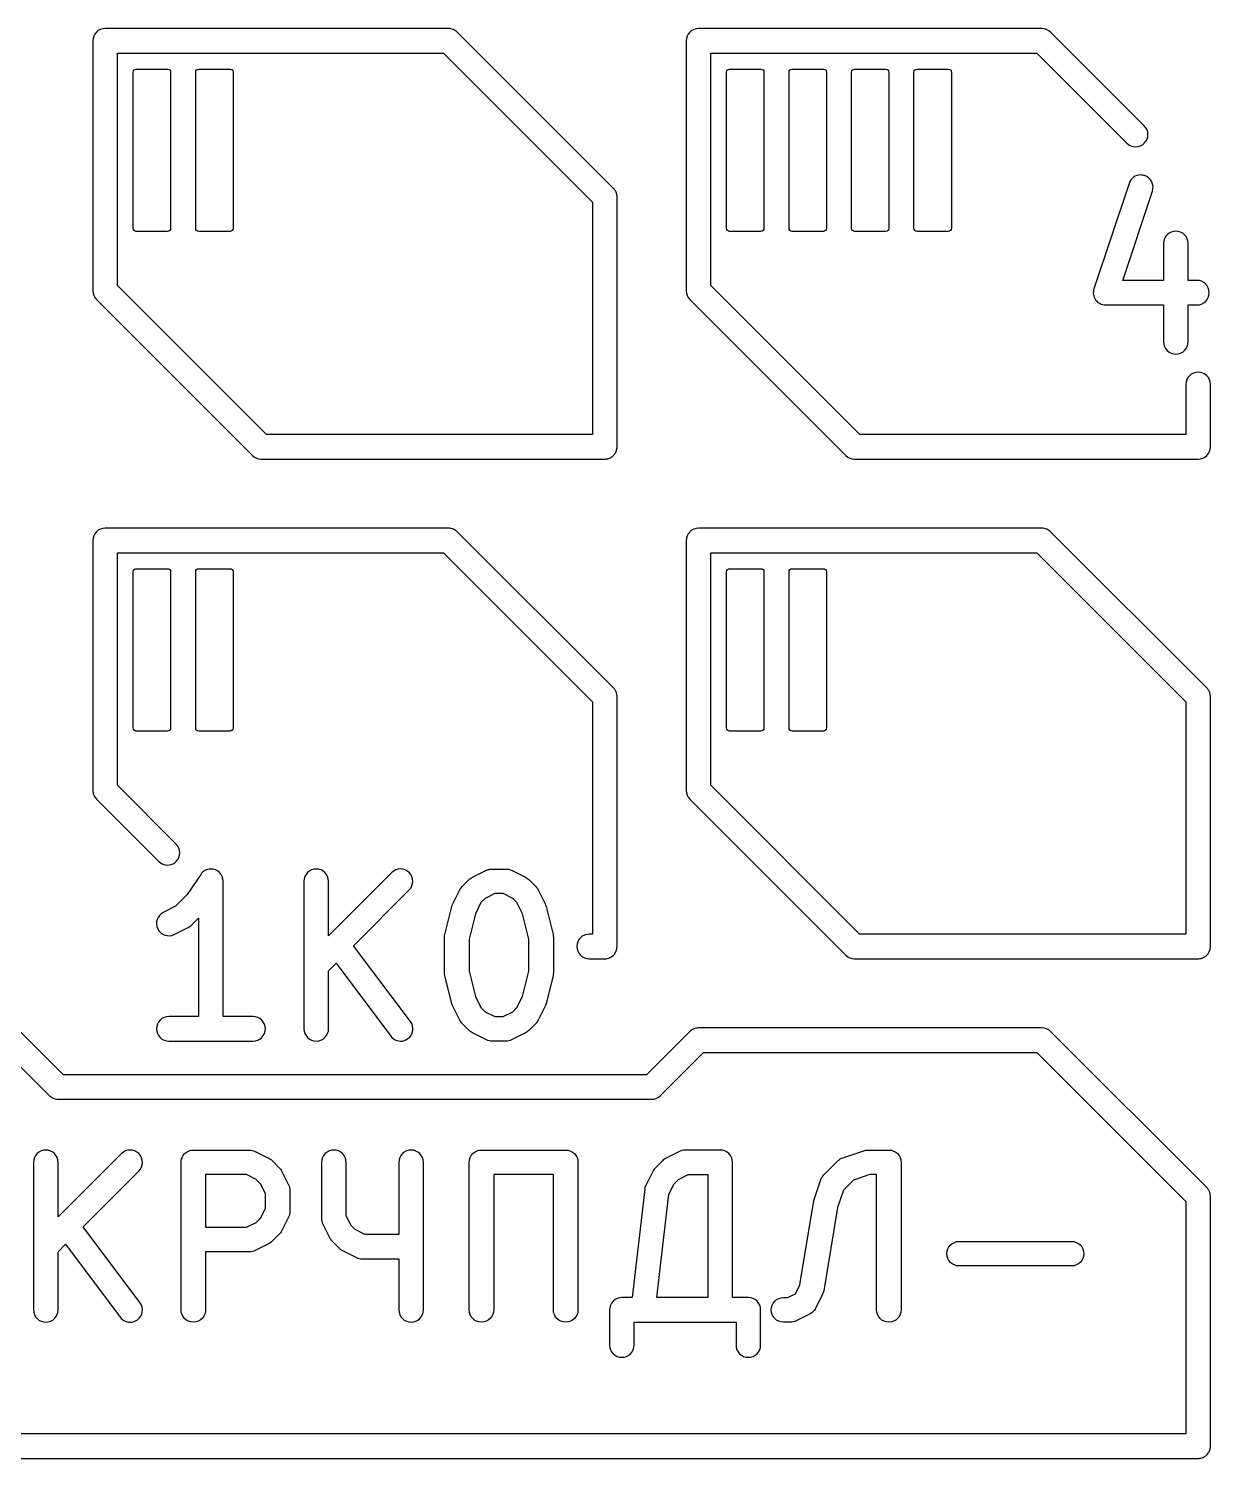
# Model space of a CAD drawing. Header units: millimetres. Extents: x 3 to 62, y 3 to 113.
# Drawn here: x 25.84 to 49.87, y 33.28 to 62.36 of the extents above; entities that cross this region are included whole.
import ezdxf

# ---------------------------------------------------------------- set-up
doc = ezdxf.new("R2010")
doc.units = ezdxf.units.MM
doc.layers.add('Layer_1', color=7, linetype='CONTINUOUS')

msp = doc.modelspace()

# ---------------------------------------------------------------- linework, layer by layer
at = {"layer": 'Layer_1', "color": 7}
for points in [[(34.376581, 62.357735), (27.391488, 62.357735), (27.391488, 62.357735)], [(37.728312, 59.109358), (34.553316, 62.284354)], [(46.441464, 62.357735), (39.456368, 62.357735), (39.456368, 62.357735)], [(48.522986, 60.379565), (46.618197, 62.284354)], [(27.141374, 62.107621), (27.141374, 57.027836)], [(39.206255, 62.107621), (39.206255, 57.027836)], [(49.366346, 55.122529), (49.366346, 54.102435), (42.735235, 54.102435), (39.706482, 57.131189), (39.706482, 61.857508), (46.338111, 61.857508), (48.16952, 60.026099)], [(27.963927, 58.296781), (27.963927, 61.471777)], [(28.026423, 61.534274), (28.661423, 61.534274)], [(28.723919, 61.471777), (28.723919, 58.296781)], [(29.233925, 58.296781), (29.233925, 61.471777)], [(29.296422, 61.534274), (29.931421, 61.534274)], [(29.993918, 61.471777), (29.993918, 58.296781)], [(40.028912, 58.296781), (40.028912, 61.471777)], [(40.091408, 61.534274), (40.726407, 61.534274)], [(40.788904, 61.471777), (40.788904, 58.296781)], [(41.29891, 58.296781), (41.29891, 61.471777)], [(41.361407, 61.534274), (41.996406, 61.534274)], [(42.058903, 61.471777), (42.058903, 58.296781)], [(42.568908, 58.296781), (42.568908, 61.471777)], [(42.631405, 61.534274), (43.266404, 61.534274)], [(43.328901, 61.471777), (43.328901, 58.296781)], [(43.838907, 58.296781), (43.838907, 61.471777)], [(43.901403, 61.534274), (44.536403, 61.534274)], [(44.598899, 61.471777), (44.598899, 58.296781)], [(48.212929, 59.209612), (47.49876, 57.067109)], [(48.914176, 57.987983), (48.914176, 57.238158), (48.082703, 57.238158), (48.687319, 59.051482)], [(37.801174, 53.85284), (37.801174, 58.932625)], [(28.661423, 58.234284), (28.026423, 58.234284)], [(29.931421, 58.234284), (29.296422, 58.234284)], [(40.726407, 58.234284), (40.091408, 58.234284)], [(41.996406, 58.234284), (41.361407, 58.234284)], [(43.266404, 58.234284), (42.631405, 58.234284)], [(44.536403, 58.234284), (43.901403, 58.234284)], [(49.592688, 57.238158), (49.414403, 57.238158), (49.414403, 57.987983)], [(27.214755, 56.851103), (30.389751, 53.676107)], [(39.279635, 56.851103), (42.454631, 53.676107)], [(47.735955, 56.737931), (48.914176, 56.737931), (48.914176, 55.988106)], [(49.414403, 55.988106), (49.414403, 56.737931), (49.592688, 56.737931)], [(49.866573, 53.85284), (49.866573, 55.122529)], [(30.566484, 53.602727), (37.551577, 53.602727)], [(37.590334, 53.605825), (37.593436, 53.606859)], [(37.628577, 53.615127), (37.631675, 53.616679)], [(37.664749, 53.630115), (37.66785, 53.63218)], [(37.749498, 53.700395), (37.750532, 53.701944)], [(42.631364, 53.602727), (49.61646, 53.602727)], [(34.376581, 52.197646), (27.391488, 52.197646), (27.391488, 52.197646)], [(37.728312, 48.94927), (34.553316, 52.124266)], [(46.441464, 52.197646), (39.456368, 52.197646), (39.456368, 52.197646)], [(49.793193, 48.94927), (46.618197, 52.124266)], [(27.141374, 51.947533), (27.141374, 46.867745)], [(39.206255, 51.947533), (39.206255, 46.867745)], [(28.838425, 45.774274), (27.641601, 46.971097), (27.641601, 51.697419), (34.273228, 51.697419), (37.301463, 48.669184), (37.301463, 43.942862), (37.233767, 43.942862)], [(27.963927, 48.136794), (27.963927, 51.31179)], [(28.026423, 51.374286), (28.661423, 51.374286)], [(28.723919, 51.31179), (28.723919, 48.136794)], [(29.233925, 48.136794), (29.233925, 51.31179)], [(29.296422, 51.374286), (29.931421, 51.374286)], [(29.993918, 51.31179), (29.993918, 48.136794)], [(40.028912, 48.136794), (40.028912, 51.31179)], [(40.091408, 51.374286), (40.726407, 51.374286)], [(40.788904, 51.31179), (40.788904, 48.136794)], [(41.29891, 48.136794), (41.29891, 51.31179)], [(41.361407, 51.374286), (41.996406, 51.374286)], [(42.058903, 51.31179), (42.058903, 48.136794)], [(37.801174, 43.707219), (37.801174, 48.772537)], [(49.866573, 43.692749), (49.866573, 48.772537)], [(28.661423, 48.074297), (28.026423, 48.074297)], [(29.931421, 48.074297), (29.296422, 48.074297)], [(40.726407, 48.074297), (40.091408, 48.074297)], [(41.996406, 48.074297), (41.361407, 48.074297)], [(27.214755, 46.691012), (28.484443, 45.420808)], [(39.279635, 46.691012), (42.454631, 43.516016)], [(29.335035, 45.156739), (29.062702, 44.749014), (28.822923, 44.509236), (28.573844, 44.384179)], [(33.223165, 45.194982), (31.935908, 43.907206), (31.935908, 45.018249)], [(34.859734, 45.098904), (35.145232, 45.241649)], [(35.25703, 45.268042), (35.542779, 45.268042)], [(35.654506, 45.24169), (35.940256, 45.098942)], [(30.400086, 42.268031), (29.792887, 42.268031), (29.792887, 45.018249)], [(31.435681, 45.018249), (31.435681, 42.017918)], [(33.599885, 42.168296), (32.444402, 43.708768), (33.576631, 44.841513)], [(34.46214, 44.558265), (34.604891, 44.844015)], [(34.651756, 44.909067), (34.794761, 45.052071)], [(36.005308, 45.052071), (36.148312, 44.909067)], [(36.195178, 44.844015), (36.337928, 44.558265)], [(34.300269, 43.936007), (34.443268, 44.507252)], [(36.356823, 44.507153), (36.499571, 43.935908)], [(29.147967, 44.126829), (29.29266, 44.271525), (29.29266, 42.268031), (28.685979, 42.268031)], [(28.797602, 43.937178), (29.083372, 44.080322)], [(34.292784, 43.160797), (34.292784, 43.875298)], [(36.507026, 43.875298), (36.507026, 43.160797)], [(31.935908, 42.017918), (31.935908, 43.200274), (32.08732, 43.351686), (33.199912, 41.868056)], [(37.233767, 43.442635), (37.551577, 43.442635)], [(42.631364, 43.442635), (49.61646, 43.442635)], [(49.818514, 43.545472), (49.821097, 43.550123)], [(34.443268, 42.528843), (34.300269, 43.100089)], [(36.499571, 43.100188), (36.356823, 42.528942)], [(34.604891, 42.19208), (34.46214, 42.47783)], [(36.337928, 42.47783), (36.195178, 42.19208)], [(39.279635, 41.96469), (38.400621, 41.08516), (26.542446, 41.08516), (25.663429, 41.96469)], [(34.794761, 41.984024), (34.651756, 42.127029)], [(35.145232, 41.794447), (34.859734, 41.937192)], [(35.940256, 41.937154), (35.654506, 41.794406)], [(36.148312, 42.127029), (36.005308, 41.984024)], [(46.441464, 42.037555), (39.456368, 42.037555)], [(49.793193, 38.789694), (46.618197, 41.96469)], [(28.685979, 41.767805), (29.542774, 41.767805), (30.400086, 41.767805)], [(35.542779, 41.768053), (35.25703, 41.768053)], [(15.576202, 41.537843), (25.38231, 41.537843), (26.262358, 40.658314)], [(38.680707, 40.658314), (39.560239, 41.537843), (46.337593, 41.537843), (49.366346, 38.509093), (49.366346, 33.782771), (18.604956, 33.782771), (15.576202, 36.811524), (15.576202, 41.537843), (15.576202, 41.537843)], [(26.439093, 40.584933), (38.503974, 40.584933)], [(29.185678, 39.553049), (30.328677, 39.553049)], [(35.042911, 39.553049), (36.757157, 39.553049)], [(39.899753, 39.552955), (39.185584, 39.552955), (39.185584, 39.552955)], [(42.89988, 39.553049), (43.328634, 39.553049)], [(25.935765, 39.302842), (25.935765, 36.303027)], [(27.723249, 39.479575), (26.435474, 38.191799), (26.435474, 39.302842)], [(28.935679, 36.303057), (28.935679, 37.731554), (28.935679, 39.303053)], [(30.440482, 39.526656), (30.725973, 39.383911)], [(30.790946, 39.337078), (30.93395, 39.194074)], [(31.792764, 39.302842), (31.792764, 38.160278)], [(33.364242, 39.302842), (33.364242, 37.838849), (32.67333, 37.838849), (32.476958, 37.937035), (32.391177, 38.022818), (32.292991, 38.219188), (32.292991, 39.302842)], [(33.863953, 36.303027), (33.863953, 37.588735), (33.863953, 39.302842)], [(34.792911, 36.303057), (34.792911, 39.303053)], [(37.007154, 39.303053), (37.007154, 36.303057)], [(38.723082, 39.336949), (38.580453, 39.193805)], [(39.073964, 39.5266), (38.788194, 39.383974)], [(40.471293, 36.553143), (40.149866, 36.553143), (40.149866, 39.302842)], [(42.008857, 39.051329), (42.294607, 39.337078)], [(42.392374, 39.397487), (42.820869, 39.540235)], [(43.578636, 39.303053), (43.578636, 36.303057)], [(28.099972, 36.452889), (26.944486, 37.99388), (28.076715, 39.126109)], [(30.980821, 39.129022), (31.123569, 38.843273)], [(36.507155, 36.303057), (36.507155, 39.053051), (35.292907, 39.053051), (35.292907, 36.303057)], [(38.533428, 39.129208), (38.390802, 38.843438)], [(43.078632, 36.303057), (43.078632, 39.053051), (42.940431, 39.053051), (42.606412, 38.941776), (42.404174, 38.739539), (42.286268, 38.385395), (42.003734, 36.690453)], [(31.149921, 38.731553), (31.149921, 38.303053)], [(38.365996, 38.760756), (38.106066, 36.553143), (37.899876, 36.553143)], [(41.805688, 38.524772), (41.948438, 38.953524)], [(41.185641, 36.553059), (41.26967, 36.553059), (41.428031, 36.632167), (41.516715, 36.809693), (41.796292, 38.486903)], [(49.866573, 33.532657), (49.866573, 38.612445)], [(31.123569, 38.191332), (30.980821, 37.905582)], [(30.933793, 37.84037), (30.790793, 37.69762)], [(31.819119, 38.048655), (31.962263, 37.762885)], [(26.435474, 36.303027), (26.435474, 37.484867), (26.587404, 37.636794), (27.699996, 36.153167)], [(30.726133, 37.651026), (30.44064, 37.508029)], [(32.00877, 37.697772), (32.151914, 37.554631)], [(32.217027, 37.508121), (32.502279, 37.364977)], [(44.757128, 37.695804), (47.042874, 37.695804)], [(30.328677, 37.481557), (29.435675, 37.481557), (29.435675, 36.303057)], [(32.614417, 37.338622), (33.364242, 37.338622), (33.364242, 36.303027)], [(47.042874, 37.195808), (44.757128, 37.195808)], [(41.980785, 36.619833), (41.838037, 36.334083)], [(37.649763, 36.303027), (37.649763, 35.588861)], [(40.721406, 35.588861), (40.721406, 36.303027)], [(41.726115, 36.222161), (41.440365, 36.079413)], [(38.14999, 35.588861), (38.14999, 36.052913), (39.899753, 36.052913), (40.221179, 36.052913), (40.221179, 35.588861)], [(41.328641, 36.053061), (41.185641, 36.053061)], [(18.501603, 33.282544), (49.61646, 33.282544)], [(49.763221, 33.330603), (49.763736, 33.331121)], [(49.818514, 33.385896), (49.81903, 33.38693)]]:
    msp.add_lwpolyline(points, dxfattribs=at)
for points in [[(27.641601, 61.857508), (34.273228, 61.857508), (37.301463, 58.829273), (37.301463, 54.102435), (30.670352, 54.102435), (27.641601, 57.131189), (27.641601, 61.857508)], [(48.451673, 59.38066)], [(39.706482, 51.697419), (46.338111, 51.697419), (49.366346, 48.669184), (49.366346, 43.942862), (42.734717, 43.942862), (39.706482, 46.971097), (39.706482, 51.697419)], [(29.536573, 45.267844)], [(31.685794, 45.267844)], [(35.316052, 42.268052), (35.483813, 42.268052), (35.680475, 42.366299), (35.766038, 42.451859), (35.878387, 42.676753), (36.00703, 43.191559), (36.00703, 43.844536), (35.878387, 44.359343), (35.766038, 44.584237), (35.680475, 44.669797), (35.483813, 44.768044), (35.316052, 44.768044), (35.119629, 44.669832), (35.034031, 44.584237), (34.921661, 44.359292), (34.792787, 43.844483), (34.792787, 43.191612), (34.921661, 42.676803), (35.034031, 42.451859), (35.119629, 42.366263)], [(26.185878, 39.552955)], [(32.042877, 39.552955)], [(29.435675, 37.981553), (30.269568, 37.981553), (30.466121, 38.080003), (30.551731, 38.165462), (30.649923, 38.362022), (30.649923, 38.672582), (30.551676, 38.869244), (30.46608, 38.954839), (30.269657, 39.053051), (29.435675, 39.053051)], [(39.244495, 39.053244), (39.649639, 39.053244), (39.649639, 36.553143), (38.609909, 36.553143), (38.85744, 38.658953), (38.96286, 38.869277), (39.048125, 38.95506), (39.244495, 39.053244)], [(29.185678, 36.053061)], [(35.042911, 36.053061)]]:
    msp.add_lwpolyline(points, close=True, dxfattribs=at)
for points in [[(27.214597, 62.284512), (27.167685, 62.2376), (27.141344, 62.173965), (27.141374, 62.107621)], [(27.391488, 62.357735), (27.325144, 62.357765), (27.261509, 62.331424), (27.214597, 62.284512)], [(34.467533, 62.33965), (34.438608, 62.351298), (34.407761, 62.357431), (34.376581, 62.357735)], [(34.476316, 62.336033), (34.473411, 62.337294), (34.470483, 62.3385), (34.467533, 62.33965)], [(34.553316, 62.284354), (34.531097, 62.306232), (34.504981, 62.32376), (34.476316, 62.336033)], [(39.279478, 62.284512), (39.232566, 62.2376), (39.206225, 62.173965), (39.206255, 62.107621)], [(39.456368, 62.357735), (39.390025, 62.357765), (39.32639, 62.331424), (39.279478, 62.284512)], [(46.618197, 62.284354), (46.571349, 62.331285), (46.507775, 62.357682), (46.441464, 62.357735)], [(27.963927, 61.471777), (27.963927, 61.50629), (27.99191, 61.534269), (28.026423, 61.534274)], [(28.661423, 61.534274), (28.695936, 61.534274), (28.723914, 61.50629), (28.723919, 61.471777)], [(29.233925, 61.471777), (29.233925, 61.50629), (29.261908, 61.534269), (29.296422, 61.534274)], [(29.931421, 61.534274), (29.965935, 61.534274), (29.993913, 61.50629), (29.993918, 61.471777)], [(40.028912, 61.471777), (40.028912, 61.50629), (40.056895, 61.534269), (40.091408, 61.534274)], [(40.726407, 61.534274), (40.760921, 61.534274), (40.788899, 61.50629), (40.788904, 61.471777)], [(41.29891, 61.471777), (41.29891, 61.50629), (41.326893, 61.534269), (41.361407, 61.534274)], [(41.996406, 61.534274), (42.030919, 61.534274), (42.058897, 61.50629), (42.058903, 61.471777)], [(42.568908, 61.471777), (42.568908, 61.50629), (42.596892, 61.534269), (42.631405, 61.534274)], [(43.266404, 61.534274), (43.300918, 61.534274), (43.328896, 61.50629), (43.328901, 61.471777)], [(43.838907, 61.471777), (43.838907, 61.50629), (43.86689, 61.534269), (43.901403, 61.534274)], [(44.536403, 61.534274), (44.570916, 61.534274), (44.598894, 61.50629), (44.598899, 61.471777)], [(48.522986, 60.026099), (48.620559, 60.12372), (48.620559, 60.281944), (48.522986, 60.379565)], [(48.16952, 60.026099), (48.216368, 59.979168), (48.279942, 59.952772), (48.346253, 59.952719)], [(48.346253, 59.952719), (48.412565, 59.952772), (48.476138, 59.979168), (48.522986, 60.026099)], [(48.451673, 59.38066), (48.343459, 59.381326), (48.247102, 59.312291), (48.212929, 59.209612)], [(48.529189, 59.367742), (48.504193, 59.376108), (48.478031, 59.380468), (48.451673, 59.38066)], [(48.673763, 59.242367), (48.644107, 59.301679), (48.592101, 59.346779), (48.529189, 59.367742)], [(37.768101, 59.057682), (37.757152, 59.076571), (37.743775, 59.093944), (37.728312, 59.109358)], [(37.782572, 59.028228), (37.778398, 59.038353), (37.773564, 59.048192), (37.768101, 59.057682)], [(37.799107, 58.965183), (37.79637, 58.98683), (37.790811, 59.008025), (37.782572, 59.028228)], [(48.687319, 59.051482), (48.708295, 59.11439), (48.703419, 59.183055), (48.673763, 59.242367)], [(37.801174, 58.932625), (37.801195, 58.943511), (37.800504, 58.954387), (37.799107, 58.965183)], [(28.026423, 58.234284), (27.99191, 58.234284), (27.963932, 58.262268), (27.963927, 58.296781)], [(28.723919, 58.296781), (28.723919, 58.262268), (28.695936, 58.234289), (28.661423, 58.234284)], [(29.296422, 58.234284), (29.261908, 58.234284), (29.23393, 58.262268), (29.233925, 58.296781)], [(29.993918, 58.296781), (29.993918, 58.262268), (29.965935, 58.234289), (29.931421, 58.234284)], [(40.091408, 58.234284), (40.056895, 58.234284), (40.028917, 58.262268), (40.028912, 58.296781)], [(40.788904, 58.296781), (40.788904, 58.262268), (40.760921, 58.234289), (40.726407, 58.234284)], [(41.361407, 58.234284), (41.326893, 58.234284), (41.298915, 58.262268), (41.29891, 58.296781)], [(42.058903, 58.296781), (42.058903, 58.262268), (42.030919, 58.234289), (41.996406, 58.234284)], [(42.631405, 58.234284), (42.596892, 58.234284), (42.568914, 58.262268), (42.568908, 58.296781)], [(43.328901, 58.296781), (43.328901, 58.262268), (43.300918, 58.234289), (43.266404, 58.234284)], [(43.901403, 58.234284), (43.86689, 58.234284), (43.838912, 58.262268), (43.838907, 58.296781)], [(44.598899, 58.296781), (44.598899, 58.262268), (44.570916, 58.234289), (44.536403, 58.234284)], [(48.987399, 58.164873), (48.940487, 58.117961), (48.914146, 58.054326), (48.914176, 57.987983)], [(49.16429, 58.238096), (49.097946, 58.238127), (49.034311, 58.211785), (48.987399, 58.164873)], [(49.34118, 58.164873), (49.294268, 58.211785), (49.230633, 58.238127), (49.16429, 58.238096)], [(49.414403, 57.987983), (49.414433, 58.054326), (49.388092, 58.117961), (49.34118, 58.164873)], [(27.141374, 57.027836), (27.141427, 56.961524), (27.167824, 56.897951), (27.214755, 56.851103)], [(39.206255, 57.027836), (39.206308, 56.961524), (39.232704, 56.897951), (39.279635, 56.851103)], [(47.49876, 57.067109), (47.47331, 56.990854), (47.486078, 56.907012), (47.533075, 56.841789)], [(49.769578, 57.164935), (49.722666, 57.211847), (49.659031, 57.238188), (49.592688, 57.238158)], [(49.842801, 56.988044), (49.842832, 57.054388), (49.81649, 57.118023), (49.769578, 57.164935)], [(49.769578, 56.811154), (49.81649, 56.858066), (49.842832, 56.921701), (49.842801, 56.988044)], [(47.533075, 56.841789), (47.580073, 56.776567), (47.655565, 56.737921), (47.735955, 56.737931)], [(49.592688, 56.737931), (49.659031, 56.737901), (49.722666, 56.764242), (49.769578, 56.811154)], [(48.914176, 55.988106), (48.914146, 55.921763), (48.940487, 55.858128), (48.987399, 55.811216)], [(49.34118, 55.811216), (49.388092, 55.858128), (49.414433, 55.921763), (49.414403, 55.988106)], [(48.987399, 55.811216), (49.034311, 55.764304), (49.097946, 55.737962), (49.16429, 55.737993)], [(49.16429, 55.737993), (49.230633, 55.737962), (49.294268, 55.764304), (49.34118, 55.811216)], [(49.439569, 55.299419), (49.392657, 55.252507), (49.366316, 55.188872), (49.366346, 55.122529)], [(49.61646, 55.372642), (49.550116, 55.372672), (49.486481, 55.346331), (49.439569, 55.299419)], [(49.79335, 55.299419), (49.746438, 55.346331), (49.682803, 55.372672), (49.61646, 55.372642)], [(49.866573, 55.122529), (49.866604, 55.188872), (49.840262, 55.252507), (49.79335, 55.299419)], [(37.790839, 53.781527), (37.792429, 53.787332), (37.793808, 53.793192), (37.794974, 53.799096)], [(37.794974, 53.799096), (37.796656, 53.806095), (37.798035, 53.813164), (37.799107, 53.820282)], [(37.799107, 53.820282), (37.800504, 53.831078), (37.801195, 53.841954), (37.801174, 53.85284)], [(49.79335, 53.67595), (49.840262, 53.722862), (49.866604, 53.786497), (49.866573, 53.85284)], [(30.389751, 53.676107), (30.436598, 53.629176), (30.500172, 53.60278), (30.566484, 53.602727)], [(37.551577, 53.602727), (37.564557, 53.602752), (37.577515, 53.603788), (37.590334, 53.605825)], [(37.593436, 53.606859), (37.605333, 53.608765), (37.617078, 53.611528), (37.628577, 53.615127)], [(37.631675, 53.616679), (37.643006, 53.620364), (37.654059, 53.624854), (37.664749, 53.630115)], [(37.66785, 53.63218), (37.675298, 53.636119), (37.682542, 53.640431), (37.689554, 53.645101)], [(37.689554, 53.645101), (37.694308, 53.648045), (37.698961, 53.651147), (37.703506, 53.654403)], [(37.703506, 53.654403), (37.712243, 53.661084), (37.72053, 53.668335), (37.728312, 53.676107)], [(37.728312, 53.676107), (37.735889, 53.683739), (37.742966, 53.691851), (37.749498, 53.700395)], [(37.750532, 53.701944), (37.753778, 53.70632), (37.75688, 53.710801), (37.759833, 53.71538)], [(37.759833, 53.71538), (37.763892, 53.721413), (37.767685, 53.72762), (37.771202, 53.733983)], [(37.771202, 53.733983), (37.773401, 53.7384), (37.775469, 53.742881), (37.777403, 53.74742)], [(37.777403, 53.74742), (37.780625, 53.754005), (37.783557, 53.760729), (37.786188, 53.767572)], [(37.786188, 53.767572), (37.787875, 53.772177), (37.789426, 53.776831), (37.790839, 53.781527)], [(42.454631, 53.676107), (42.501479, 53.629176), (42.565053, 53.60278), (42.631364, 53.602727)], [(49.61646, 53.602727), (49.682803, 53.602696), (49.746438, 53.629038), (49.79335, 53.67595)], [(27.214597, 52.124423), (27.167685, 52.077511), (27.141344, 52.013876), (27.141374, 51.947533)], [(27.391488, 52.197646), (27.325144, 52.197676), (27.261509, 52.171335), (27.214597, 52.124423)], [(34.467533, 52.179559), (34.438609, 52.191207), (34.407761, 52.197342), (34.376581, 52.197646)], [(34.476316, 52.175942), (34.473411, 52.177203), (34.470483, 52.178409), (34.467533, 52.179559)], [(34.553316, 52.124266), (34.531097, 52.146142), (34.504981, 52.163669), (34.476316, 52.175942)], [(39.279478, 52.124423), (39.232566, 52.077511), (39.206225, 52.013876), (39.206255, 51.947533)], [(39.456368, 52.197646), (39.390025, 52.197676), (39.32639, 52.171335), (39.279478, 52.124423)], [(46.532929, 52.179559), (46.503845, 52.19127), (46.472817, 52.197406), (46.441464, 52.197646)], [(46.540681, 52.176457), (46.538115, 52.177534), (46.53553, 52.178568), (46.532929, 52.179559)], [(46.618197, 52.124266), (46.595868, 52.14638), (46.56957, 52.164087), (46.540681, 52.176457)], [(27.963927, 51.31179), (27.963927, 51.346303), (27.99191, 51.374281), (28.026423, 51.374286)], [(28.661423, 51.374286), (28.695936, 51.374286), (28.723914, 51.346303), (28.723919, 51.31179)], [(29.233925, 51.31179), (29.233925, 51.346303), (29.261908, 51.374281), (29.296422, 51.374286)], [(29.931421, 51.374286), (29.965935, 51.374286), (29.993913, 51.346303), (29.993918, 51.31179)], [(40.028912, 51.31179), (40.028912, 51.346303), (40.056895, 51.374281), (40.091408, 51.374286)], [(40.726407, 51.374286), (40.760921, 51.374286), (40.788899, 51.346303), (40.788904, 51.31179)], [(41.29891, 51.31179), (41.29891, 51.346303), (41.326893, 51.374281), (41.361407, 51.374286)], [(41.996406, 51.374286), (42.030919, 51.374286), (42.058897, 51.346303), (42.058903, 51.31179)], [(37.768101, 48.897593), (37.757152, 48.916482), (37.743775, 48.933855), (37.728312, 48.94927)], [(37.782572, 48.868137), (37.778398, 48.878262), (37.773565, 48.888102), (37.768101, 48.897593)], [(37.799107, 48.805092), (37.79637, 48.826738), (37.790811, 48.847933), (37.782572, 48.868137)], [(49.832982, 48.897593), (49.822032, 48.916482), (49.808655, 48.933855), (49.793193, 48.94927)], [(49.847452, 48.868137), (49.843279, 48.878262), (49.838445, 48.888102), (49.832982, 48.897593)], [(49.864506, 48.805092), (49.861603, 48.826762), (49.855869, 48.847958), (49.847452, 48.868137)], [(37.801174, 48.772537), (37.801195, 48.783422), (37.800504, 48.794297), (37.799107, 48.805092)], [(49.866573, 48.772537), (49.866594, 48.783422), (49.865903, 48.794297), (49.864506, 48.805092)], [(28.026423, 48.074297), (27.99191, 48.074297), (27.963932, 48.10228), (27.963927, 48.136794)], [(28.723919, 48.136794), (28.723919, 48.10228), (28.695936, 48.074302), (28.661423, 48.074297)], [(29.296422, 48.074297), (29.261908, 48.074297), (29.23393, 48.10228), (29.233925, 48.136794)], [(29.993918, 48.136794), (29.993918, 48.10228), (29.965935, 48.074302), (29.931421, 48.074297)], [(40.091408, 48.074297), (40.056895, 48.074297), (40.028917, 48.10228), (40.028912, 48.136794)], [(40.788904, 48.136794), (40.788904, 48.10228), (40.760921, 48.074302), (40.726407, 48.074297)], [(41.361407, 48.074297), (41.326893, 48.074297), (41.298915, 48.10228), (41.29891, 48.136794)], [(42.058903, 48.136794), (42.058903, 48.10228), (42.030919, 48.074302), (41.996406, 48.074297)], [(27.141374, 46.867745), (27.142154, 46.838894), (27.147924, 46.810396), (27.158428, 46.783513)], [(39.206255, 46.867745), (39.206308, 46.801433), (39.232704, 46.737859), (39.279635, 46.691012)], [(27.158428, 46.783513), (27.160875, 46.776504), (27.163634, 46.769607), (27.166696, 46.762843)], [(27.166696, 46.762843), (27.178424, 46.736291), (27.194686, 46.711984), (27.214755, 46.691012)], [(28.838425, 45.420808), (28.935998, 45.518428), (28.935998, 45.676653), (28.838425, 45.774274)], [(28.484443, 45.420808), (28.531291, 45.373876), (28.594865, 45.34748), (28.661176, 45.347427)], [(28.661176, 45.347427), (28.727667, 45.347343), (28.791451, 45.37375), (28.838425, 45.420808)], [(29.536573, 45.267844), (29.455329, 45.265765), (29.380164, 45.224328), (29.335035, 45.156739)], [(29.717294, 45.197025), (29.669049, 45.244005), (29.603893, 45.269538), (29.536573, 45.267844)], [(29.792887, 45.018249), (29.792793, 45.085589), (29.765539, 45.150044), (29.717294, 45.197025)], [(31.685794, 45.267844), (31.547837, 45.267907), (31.435904, 45.156206), (31.435681, 45.018249)], [(31.935908, 45.018249), (31.935685, 45.156206), (31.823752, 45.267907), (31.685794, 45.267844)], [(33.576631, 45.194982), (33.479011, 45.292555), (33.320786, 45.292555), (33.223165, 45.194982)], [(33.576631, 44.841513), (33.674206, 44.939134), (33.674206, 45.09736), (33.576631, 45.194982)], [(34.794761, 45.052071), (34.813761, 45.071072), (34.8357, 45.086886), (34.859734, 45.098904)], [(35.145232, 45.241649), (35.153029, 45.244793), (35.16098, 45.247541), (35.169055, 45.249884)], [(35.169055, 45.249884), (35.179059, 45.254088), (35.189326, 45.257636), (35.199791, 45.260506)], [(35.199791, 45.260506), (35.210446, 45.262623), (35.221227, 45.264043), (35.232067, 45.264758)], [(35.232067, 45.264758), (35.240327, 45.266271), (35.248659, 45.267367), (35.25703, 45.268042)], [(35.542779, 45.268042), (35.581562, 45.268042), (35.619812, 45.25902), (35.654506, 45.24169)], [(35.940256, 45.098942), (35.96432, 45.086919), (35.986286, 45.071092), (36.005308, 45.052071)], [(34.604891, 44.844015), (34.616912, 44.868079), (34.632737, 44.890045), (34.651756, 44.909067)], [(36.148312, 44.909067), (36.167332, 44.890045), (36.183157, 44.868079), (36.195178, 44.844015)], [(34.443268, 44.507252), (34.447685, 44.524892), (34.454013, 44.541998), (34.46214, 44.558265)], [(36.337928, 44.558265), (36.34607, 44.541967), (36.352406, 44.524828), (36.356823, 44.507153)], [(28.573844, 44.384179), (28.450434, 44.322367), (28.400467, 44.172237), (28.462221, 44.048798)], [(28.462221, 44.048798), (28.524034, 43.925389), (28.674164, 43.875423), (28.797602, 43.937178)], [(29.083372, 44.080322), (29.107249, 44.092275), (29.129057, 44.107977), (29.147967, 44.126829)], [(34.292784, 43.875298), (34.292785, 43.895765), (34.295298, 43.916153), (34.300269, 43.936007)], [(36.499571, 43.935908), (36.504523, 43.916085), (36.507027, 43.89573), (36.507026, 43.875298)], [(37.233767, 43.942862), (37.167424, 43.942893), (37.103789, 43.916551), (37.056877, 43.869639)], [(37.056877, 43.869639), (37.009965, 43.822727), (36.983623, 43.759092), (36.983654, 43.692749)], [(36.983654, 43.692749), (36.983623, 43.626405), (37.009965, 43.56277), (37.056877, 43.515858)], [(37.786188, 43.606965), (37.788741, 43.613925), (37.790983, 43.620995), (37.792907, 43.628154)], [(37.792907, 43.628154), (37.793454, 43.630386), (37.793971, 43.632626), (37.794456, 43.634872)], [(37.794456, 43.634872), (37.798944, 43.653837), (37.801198, 43.673261), (37.801174, 43.692749)], [(37.801174, 43.692749), (37.801314, 43.697571), (37.801314, 43.702397), (37.801174, 43.707219)], [(49.850554, 43.606965), (49.852629, 43.612239), (49.854525, 43.617582), (49.856238, 43.622985)], [(49.856238, 43.622985), (49.858039, 43.629295), (49.85959, 43.635674), (49.860889, 43.642106)], [(49.860889, 43.642106), (49.861891, 43.646902), (49.862753, 43.651727), (49.863472, 43.656574)], [(49.863472, 43.656574), (49.865381, 43.668541), (49.866418, 43.680631), (49.866573, 43.692749)], [(37.056877, 43.515858), (37.103789, 43.468946), (37.167424, 43.442605), (37.233767, 43.442635)], [(37.551577, 43.442635), (37.585924, 43.442771), (37.619875, 43.449983), (37.651312, 43.463821)], [(37.651312, 43.463821), (37.655497, 43.465603), (37.659633, 43.467499), (37.663715, 43.469506)], [(37.663715, 43.469506), (37.707346, 43.491347), (37.743633, 43.525478), (37.768101, 43.567692)], [(37.768101, 43.567692), (37.770466, 43.571932), (37.772706, 43.57624), (37.774819, 43.58061)], [(37.774819, 43.58061), (37.778028, 43.587027), (37.78096, 43.593578), (37.783605, 43.600247)], [(37.783605, 43.600247), (37.784499, 43.602474), (37.78536, 43.604714), (37.786188, 43.606965)], [(42.454631, 43.516016), (42.501479, 43.469085), (42.565053, 43.442688), (42.631364, 43.442635)], [(49.61646, 43.442635), (49.628576, 43.442791), (49.640666, 43.443828), (49.652632, 43.445737)], [(49.652632, 43.445737), (49.657133, 43.446475), (49.661614, 43.447336), (49.666068, 43.44832)], [(49.666068, 43.44832), (49.673202, 43.449733), (49.680271, 43.451457), (49.687255, 43.453486)], [(49.687255, 43.453486), (49.691598, 43.454747), (49.695907, 43.456126), (49.700176, 43.457621)], [(49.700176, 43.457621), (49.707902, 43.460347), (49.71549, 43.463451), (49.722911, 43.466923)], [(49.722911, 43.466923), (49.727102, 43.468875), (49.731238, 43.470943), (49.735314, 43.473125)], [(49.735314, 43.473125), (49.741318, 43.476499), (49.74718, 43.480119), (49.752886, 43.483976)], [(49.752886, 43.483976), (49.758179, 43.487227), (49.76335, 43.490675), (49.768387, 43.494311)], [(49.768387, 43.494311), (49.787465, 43.508871), (49.804347, 43.526101), (49.818514, 43.545472)], [(49.821097, 43.550123), (49.826534, 43.557759), (49.831537, 43.565694), (49.836083, 43.573892)], [(49.836083, 43.573892), (49.838282, 43.578309), (49.84035, 43.58279), (49.842283, 43.587329)], [(49.842283, 43.587329), (49.845318, 43.593754), (49.848077, 43.600305), (49.850554, 43.606965)], [(34.300269, 43.100089), (34.295298, 43.119942), (34.292785, 43.140331), (34.292784, 43.160797)], [(36.507026, 43.160797), (36.507027, 43.140365), (36.504523, 43.12001), (36.499571, 43.100188)], [(34.46214, 42.47783), (34.454013, 42.494098), (34.447685, 42.511203), (34.443268, 42.528843)], [(36.356823, 42.528942), (36.352406, 42.511268), (36.34607, 42.494128), (36.337928, 42.47783)], [(28.509089, 42.194808), (28.462177, 42.147896), (28.435836, 42.084262), (28.435866, 42.017918)], [(28.685979, 42.268031), (28.619636, 42.268062), (28.556001, 42.24172), (28.509089, 42.194808)], [(30.576976, 42.194808), (30.530065, 42.24172), (30.46643, 42.268062), (30.400086, 42.268031)], [(30.6502, 42.017918), (30.65023, 42.084262), (30.623888, 42.147896), (30.576976, 42.194808)], [(33.647734, 41.982825), (33.65704, 42.04855), (33.639825, 42.115277), (33.599885, 42.168296)], [(34.651756, 42.127029), (34.632737, 42.14605), (34.616912, 42.168017), (34.604891, 42.19208)], [(36.195178, 42.19208), (36.183157, 42.168017), (36.167332, 42.14605), (36.148312, 42.127029)], [(28.435866, 42.017918), (28.435836, 41.951574), (28.462177, 41.88794), (28.509089, 41.841028)], [(30.576976, 41.841028), (30.623888, 41.88794), (30.65023, 41.951574), (30.6502, 42.017918)], [(31.435681, 42.017918), (31.435651, 41.951574), (31.461992, 41.88794), (31.508904, 41.841028)], [(31.862685, 41.841028), (31.909597, 41.88794), (31.935938, 41.951574), (31.935908, 42.017918)], [(33.550276, 41.817929), (33.603366, 41.857776), (33.638428, 41.917101), (33.647734, 41.982825)], [(34.859734, 41.937192), (34.8357, 41.94921), (34.813761, 41.965023), (34.794761, 41.984024)], [(36.005308, 41.984024), (35.986286, 41.965003), (35.96432, 41.949176), (35.940256, 41.937154)], [(39.354565, 42.014301), (39.326797, 42.002426), (39.30141, 41.985617), (39.279635, 41.96469)], [(39.364385, 42.018952), (39.361078, 42.017473), (39.357804, 42.015922), (39.354565, 42.014301)], [(39.448616, 42.036005), (39.419765, 42.035226), (39.391267, 42.029456), (39.364385, 42.018952)], [(39.456368, 42.037555), (39.453776, 42.037079), (39.451192, 42.036563), (39.448616, 42.036005)], [(46.618197, 41.96469), (46.571265, 42.011432), (46.507701, 42.037638), (46.441464, 42.037555)], [(28.509089, 41.841028), (28.556001, 41.794116), (28.619636, 41.767774), (28.685979, 41.767805)], [(30.400086, 41.767805), (30.46643, 41.767774), (30.530065, 41.794116), (30.576976, 41.841028)], [(31.508904, 41.841028), (31.555816, 41.794116), (31.619451, 41.767774), (31.685794, 41.767805)], [(31.685794, 41.767805), (31.752138, 41.767774), (31.815773, 41.794116), (31.862685, 41.841028)], [(33.199912, 41.868056), (33.253517, 41.796592), (33.341181, 41.759163), (33.42987, 41.769872)], [(33.42987, 41.769872), (33.473533, 41.775025), (33.515065, 41.791601), (33.550276, 41.817929)], [(35.25703, 41.768053), (35.218221, 41.768055), (35.179944, 41.777091), (35.145232, 41.794447)], [(35.654506, 41.794406), (35.619812, 41.777075), (35.581562, 41.768054), (35.542779, 41.768053)], [(26.262358, 40.658314), (26.277126, 40.643934), (26.293615, 40.631437), (26.311451, 40.621105)], [(26.311451, 40.621105), (26.31384, 40.619687), (26.316252, 40.618308), (26.318687, 40.61697)], [(26.318687, 40.61697), (26.355475, 40.596301), (26.396897, 40.585279), (26.439093, 40.584933)], [(38.503974, 40.584933), (38.570285, 40.584986), (38.633859, 40.611382), (38.680707, 40.658314)], [(26.185878, 39.552955), (26.119535, 39.552986), (26.0559, 39.526644), (26.008988, 39.479732)], [(26.435474, 39.302842), (26.435537, 39.4408), (26.323836, 39.552732), (26.185878, 39.552955)], [(28.076715, 39.479575), (27.979095, 39.577148), (27.82087, 39.577148), (27.723249, 39.479575)], [(28.935679, 39.303053), (28.935694, 39.441117), (29.047614, 39.553035), (29.185678, 39.553049)], [(30.328677, 39.553049), (30.367488, 39.553049), (30.405767, 39.544012), (30.440482, 39.526656)], [(32.042877, 39.552955), (31.976534, 39.552986), (31.912899, 39.526644), (31.865987, 39.479732)], [(32.219768, 39.479732), (32.172856, 39.526644), (32.109221, 39.552986), (32.042877, 39.552955)], [(33.614355, 39.552955), (33.548012, 39.552986), (33.484377, 39.526644), (33.437465, 39.479732)], [(33.863953, 39.302842), (33.864017, 39.440801), (33.752314, 39.552734), (33.614355, 39.552955)], [(34.792911, 39.303053), (34.792927, 39.441117), (34.904847, 39.553035), (35.042911, 39.553049)], [(36.757157, 39.553049), (36.89522, 39.553034), (37.007138, 39.441116), (37.007154, 39.303053)], [(39.185584, 39.552955), (39.146838, 39.552938), (39.108626, 39.543915), (39.073964, 39.5266)], [(40.076636, 39.479725), (40.029725, 39.526635), (39.966094, 39.552979), (39.899753, 39.552955)], [(42.820869, 39.540235), (42.846347, 39.548722), (42.873026, 39.553049), (42.89988, 39.553049)], [(43.328634, 39.553049), (43.466699, 39.553037), (43.578621, 39.441118), (43.578636, 39.303053)], [(26.008988, 39.479732), (25.962076, 39.43282), (25.935734, 39.369185), (25.935765, 39.302842)], [(28.076715, 39.126109), (28.174289, 39.22373), (28.174289, 39.381954), (28.076715, 39.479575)], [(30.725973, 39.383911), (30.750006, 39.371893), (30.771945, 39.356079), (30.790946, 39.337078)], [(31.865987, 39.479732), (31.819075, 39.43282), (31.792733, 39.369185), (31.792764, 39.302842)], [(32.292991, 39.302842), (32.293021, 39.369185), (32.26668, 39.43282), (32.219768, 39.479732)], [(33.437465, 39.479732), (33.390553, 39.43282), (33.364212, 39.369185), (33.364242, 39.302842)], [(38.788194, 39.383974), (38.764098, 39.371911), (38.74211, 39.356031), (38.723082, 39.336949)], [(40.149866, 39.302842), (40.14989, 39.369183), (40.123546, 39.432814), (40.076636, 39.479725)], [(42.294607, 39.337078), (42.322063, 39.364533), (42.355536, 39.385215), (42.392374, 39.397487)], [(30.93395, 39.194074), (30.952971, 39.175053), (30.968798, 39.153086), (30.980821, 39.129022)], [(38.580453, 39.193805), (38.561416, 39.174932), (38.545539, 39.153122), (38.533428, 39.129208)], [(41.948438, 38.953524), (41.960707, 38.990376), (41.981394, 39.023863), (42.008857, 39.051329)], [(31.123569, 38.843273), (31.140898, 38.80858), (31.14992, 38.770333), (31.149921, 38.731553)], [(38.390802, 38.843438), (38.377802, 38.817524), (38.369408, 38.789546), (38.365996, 38.760756)], [(49.832982, 38.737502), (49.82207, 38.756572), (49.808692, 38.774121), (49.793193, 38.789694)], [(49.847452, 38.708564), (49.843259, 38.718512), (49.838425, 38.728178), (49.832982, 38.737502)], [(49.864506, 38.645519), (49.861603, 38.667189), (49.855869, 38.688385), (49.847452, 38.708564)], [(41.796292, 38.486903), (41.798433, 38.499752), (41.801574, 38.512413), (41.805688, 38.524772)], [(49.866573, 38.612445), (49.866616, 38.623503), (49.865926, 38.634552), (49.864506, 38.645519)], [(31.149921, 38.303053), (31.14992, 38.264273), (31.140898, 38.226024), (31.123569, 38.191332)], [(31.792764, 38.160278), (31.792781, 38.12153), (31.801803, 38.083318), (31.819119, 38.048655)], [(30.980821, 37.905582), (30.968765, 37.88145), (30.952884, 37.859428), (30.933793, 37.84037)], [(30.44064, 37.508029), (30.405884, 37.490622), (30.367548, 37.481558), (30.328677, 37.481557)], [(30.790793, 37.69762), (30.77187, 37.678731), (30.750039, 37.663), (30.726133, 37.651026)], [(31.962263, 37.762885), (31.974169, 37.738825), (31.989873, 37.716839), (32.00877, 37.697772)], [(32.151914, 37.554631), (32.170981, 37.535732), (32.192967, 37.520028), (32.217027, 37.508121)], [(44.507129, 37.445804), (44.507129, 37.583875), (44.619058, 37.695804), (44.757128, 37.695804)], [(47.042874, 37.695804), (47.180944, 37.695802), (47.292871, 37.583874), (47.292871, 37.445804)], [(32.502279, 37.364977), (32.537097, 37.347583), (32.575496, 37.338559), (32.614417, 37.338622)], [(44.757128, 37.195808), (44.619059, 37.195808), (44.507131, 37.307735), (44.507129, 37.445804)], [(47.292871, 37.445804), (47.292869, 37.307736), (47.180943, 37.195809), (47.042874, 37.195808)], [(42.003734, 36.690453), (41.999642, 36.665902), (41.991907, 36.642099), (41.980785, 36.619833)], [(28.049845, 36.10304), (28.160248, 36.185834), (28.182684, 36.342425), (28.099972, 36.452889)], [(37.722992, 36.479912), (37.676082, 36.433), (37.649738, 36.369369), (37.649763, 36.303027)], [(37.899876, 36.553143), (37.833534, 36.553167), (37.769903, 36.526823), (37.722992, 36.479912)], [(40.648177, 36.479912), (40.601266, 36.526823), (40.537635, 36.553167), (40.471293, 36.553143)], [(40.721406, 36.303027), (40.721431, 36.369369), (40.695087, 36.433), (40.648177, 36.479912)], [(40.93564, 36.303057), (40.935639, 36.369362), (40.961978, 36.432951), (41.008863, 36.479836)], [(41.008863, 36.479836), (41.055747, 36.52672), (41.119337, 36.55306), (41.185641, 36.553059)], [(25.935765, 36.303027), (25.935734, 36.236683), (25.962076, 36.173048), (26.008988, 36.126136)], [(26.008988, 36.126136), (26.0559, 36.079224), (26.119535, 36.052883), (26.185878, 36.052913)], [(26.185878, 36.052913), (26.323836, 36.053136), (26.435537, 36.165069), (26.435474, 36.303027)], [(27.699996, 36.153167), (27.7536, 36.081703), (27.841264, 36.044272), (27.929954, 36.054981)], [(27.929954, 36.054981), (27.973438, 36.060222), (28.014781, 36.076795), (28.049845, 36.10304)], [(29.185678, 36.053061), (29.047608, 36.053061), (28.93568, 36.164988), (28.935679, 36.303057)], [(29.435675, 36.303057), (29.435673, 36.164989), (29.323747, 36.053062), (29.185678, 36.053061)], [(33.364242, 36.303027), (33.364212, 36.236683), (33.390553, 36.173048), (33.437465, 36.126136)], [(33.437465, 36.126136), (33.484377, 36.079224), (33.548012, 36.052883), (33.614355, 36.052913)], [(33.614355, 36.052913), (33.752314, 36.053135), (33.864017, 36.165068), (33.863953, 36.303027)], [(35.042911, 36.053061), (34.904841, 36.053061), (34.792913, 36.164988), (34.792911, 36.303057)], [(35.292907, 36.303057), (35.292906, 36.164989), (35.180979, 36.053062), (35.042911, 36.053061)], [(36.757157, 36.053061), (36.619086, 36.053059), (36.507157, 36.164987), (36.507155, 36.303057)], [(37.007154, 36.303057), (37.007152, 36.164989), (36.895226, 36.053062), (36.757157, 36.053061)], [(41.185641, 36.053061), (41.047571, 36.053059), (40.935641, 36.164987), (40.93564, 36.303057)], [(41.440365, 36.079413), (41.405671, 36.062083), (41.367422, 36.053061), (41.328641, 36.053061)], [(41.838037, 36.334083), (41.813835, 36.28564), (41.774558, 36.246363), (41.726115, 36.222161)], [(43.328634, 36.053061), (43.190563, 36.053059), (43.078634, 36.164987), (43.078632, 36.303057)], [(43.578636, 36.303057), (43.578635, 36.164987), (43.466705, 36.053059), (43.328634, 36.053061)], [(37.649763, 35.588861), (37.649732, 35.522517), (37.676074, 35.458882), (37.722986, 35.411971)], [(38.076767, 35.411971), (38.123679, 35.458882), (38.15002, 35.522517), (38.14999, 35.588861)], [(40.221179, 35.588861), (40.221149, 35.522517), (40.24749, 35.458882), (40.294402, 35.411971)], [(40.648183, 35.411971), (40.695095, 35.458882), (40.721437, 35.522517), (40.721406, 35.588861)], [(37.722986, 35.411971), (37.769898, 35.365059), (37.833533, 35.338717), (37.899876, 35.338747)], [(37.899876, 35.338747), (37.96622, 35.338717), (38.029855, 35.365059), (38.076767, 35.411971)], [(40.294402, 35.411971), (40.341314, 35.365059), (40.404949, 35.338717), (40.471293, 35.338747)], [(40.471293, 35.338747), (40.537636, 35.338717), (40.601271, 35.365059), (40.648183, 35.411971)], [(49.81903, 33.38693), (49.833409, 33.407026), (49.844729, 33.429143), (49.852621, 33.452559)], [(49.852621, 33.452559), (49.853336, 33.454617), (49.854025, 33.456685), (49.854686, 33.458761)], [(49.854686, 33.458761), (49.862334, 33.482657), (49.866341, 33.507568), (49.866573, 33.532657)], [(49.61646, 33.282544), (49.641549, 33.282776), (49.66646, 33.286783), (49.690356, 33.294431)], [(49.690356, 33.294431), (49.692432, 33.295092), (49.694498, 33.295781), (49.696556, 33.296496)], [(49.696556, 33.296496), (49.720364, 33.304454), (49.742838, 33.315952), (49.763221, 33.330603)], [(49.763736, 33.331121), (49.784731, 33.346423), (49.803212, 33.364903), (49.818514, 33.385896)]]:
    msp.add_open_spline(points, degree=3, dxfattribs=at)

doc.saveas('drawing.dxf')
